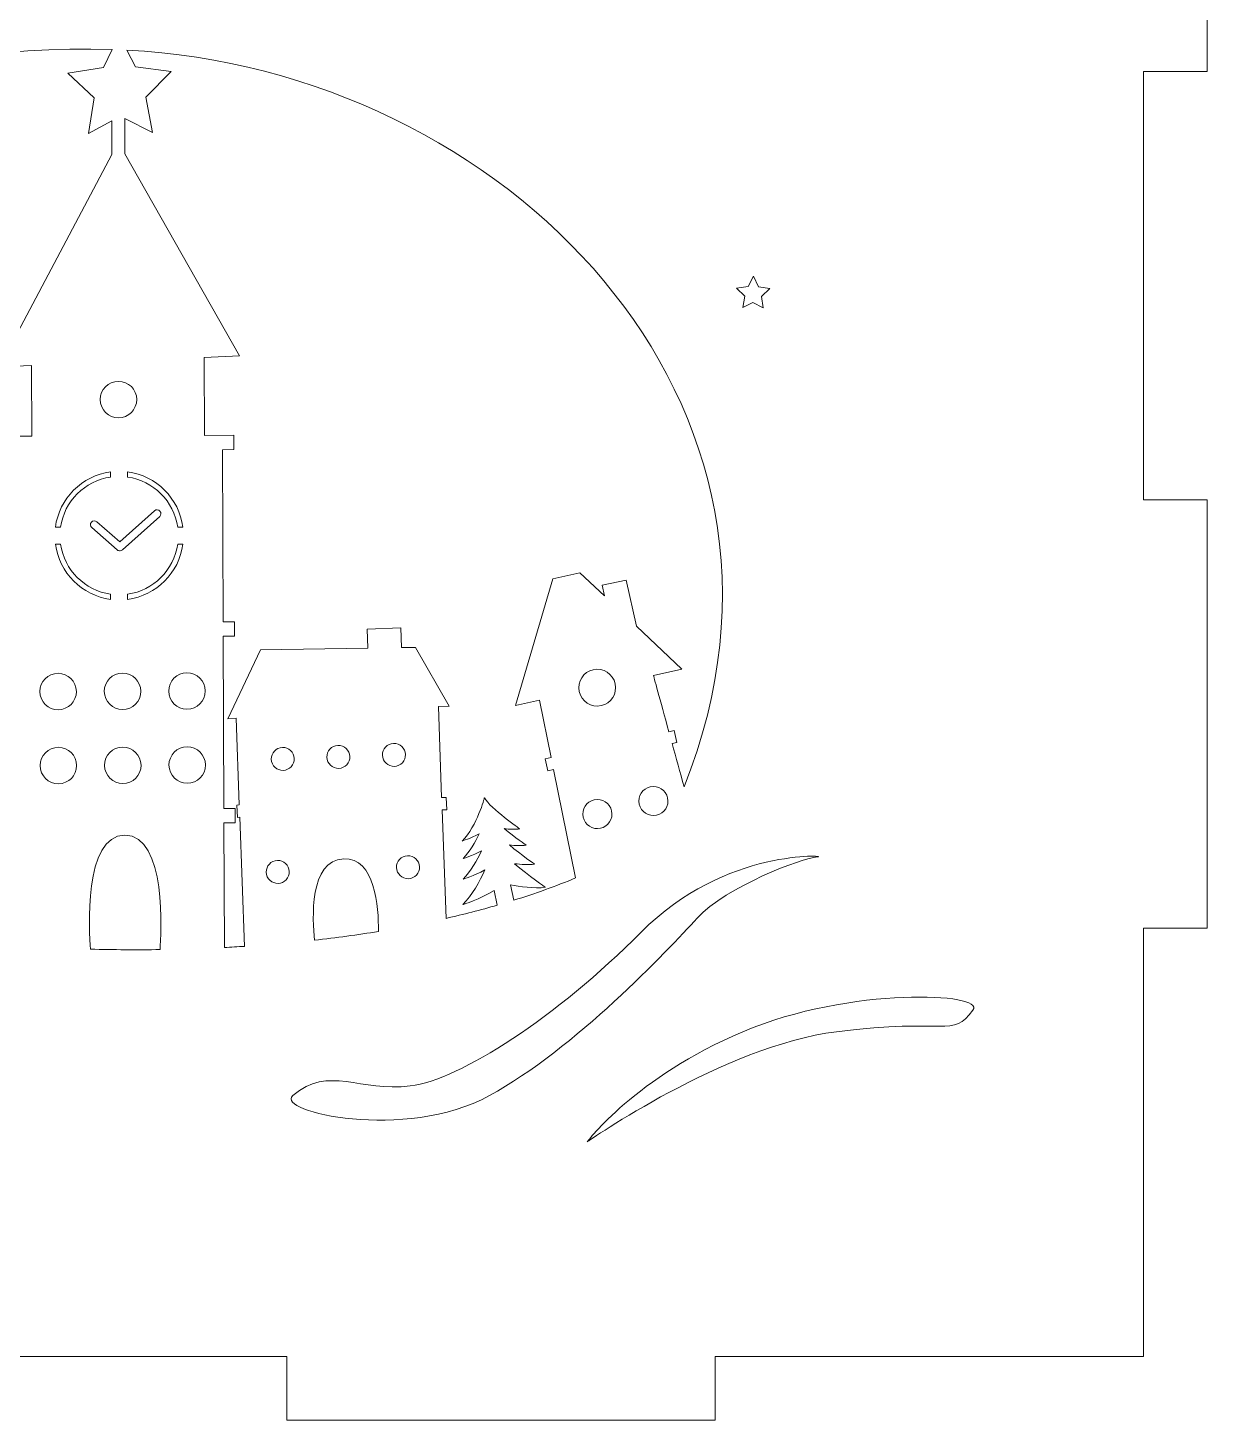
# Model space of a CAD drawing. Header units: millimetres. Extents: x -1983 to 1983, y -412 to 412.
# Drawn here: x -1931.2 to -1875.6, y -23.3 to 42.4 of the extents above; entities that cross this region are included whole.
import ezdxf

# ---------------------------------------------------------------- set-up
doc = ezdxf.new("R2010")
doc.units = ezdxf.units.MM
doc.header["$MEASUREMENT"] = 0
doc.layers.add('Camada 1', color=7, linetype='Continuous')

msp = doc.modelspace()

# ---------------------------------------------------------------- linework, layer by layer
at = {"layer": 'Camada 1', "color": 250, "lineweight": 9}
for points, knots in [([(-1919.0411, -23.2674), (-1919.0411, -23.2674), (-1898.8411, -23.2674), (-1898.8411, -23.2674), (-1898.8411, -23.2674), (-1898.8411, -23.2674), (-1898.8411, -20.2674), (-1898.8411, -20.2674), (-1898.8411, -20.2674), (-1898.8411, -20.2674), (-1878.6411, -20.2674), (-1878.6411, -20.2674), (-1878.6411, -20.2674), (-1878.6411, -20.2674), (-1878.6411, -0.0674), (-1878.6411, -0.0674), (-1878.6411, -0.0674), (-1878.6411, -0.0674), (-1875.6411, -0.0674), (-1875.6411, -0.0674), (-1875.6411, -0.0674), (-1875.6411, -0.0674), (-1875.6411, 20.1326), (-1875.6411, 20.1326), (-1875.6411, 20.1326), (-1875.6411, 20.1326), (-1878.6411, 20.1326), (-1878.6411, 20.1326), (-1878.6411, 20.1326), (-1878.6411, 20.1326), (-1878.6411, 40.3326), (-1878.6411, 40.3326), (-1878.6411, 40.3326), (-1878.6411, 40.3326), (-1875.6411, 40.3326), (-1875.6411, 40.3326), (-1875.6411, 40.3326), (-1875.6411, 40.3326), (-1875.6411, 60.5326), (-1875.6411, 60.5326), (-1875.6411, 60.5326), (-1875.6411, 60.5326), (-1878.6411, 60.5326), (-1878.6411, 60.5326), (-1878.6411, 60.5326), (-1878.6411, 60.5326), (-1878.6411, 80.7326), (-1878.6411, 80.7326), (-1878.6411, 80.7326), (-1878.6411, 80.7326), (-1898.8411, 80.7326), (-1898.8411, 80.7326), (-1898.8411, 80.7326), (-1898.8411, 80.7326), (-1898.8411, 83.7326), (-1898.8411, 83.7326), (-1898.8411, 83.7326), (-1898.8411, 83.7326), (-1919.0411, 83.7326), (-1919.0411, 83.7326), (-1919.0411, 83.7326), (-1919.0411, 83.7326), (-1919.0411, 80.7326), (-1919.0411, 80.7326), (-1919.0411, 80.7326), (-1919.0411, 80.7326), (-1939.2411, 80.7326), (-1939.2411, 80.7326), (-1939.2411, 80.7326), (-1939.2411, 80.7326), (-1939.2411, 83.7326), (-1939.2411, 83.7326), (-1939.2411, 83.7326), (-1939.2411, 83.7326), (-1959.4411, 83.7326), (-1959.4411, 83.7326), (-1959.4411, 83.7326), (-1959.4411, 83.7326), (-1959.4411, 80.7326), (-1959.4411, 80.7326), (-1959.4411, 80.7326), (-1959.4411, 80.7326), (-1979.6411, 80.7326), (-1979.6411, 80.7326), (-1979.6411, 80.7326), (-1979.6411, 80.7326), (-1979.6411, 60.5326), (-1979.6411, 60.5326), (-1979.6411, 60.5326), (-1979.6411, 60.5326), (-1982.6411, 60.5326), (-1982.6411, 60.5326), (-1982.6411, 60.5326), (-1982.6411, 60.5326), (-1982.6411, 40.3326), (-1982.6411, 40.3326), (-1982.6411, 40.3326), (-1982.6411, 40.3326), (-1979.6411, 40.3326), (-1979.6411, 40.3326), (-1979.6411, 40.3326), (-1979.6411, 40.3326), (-1979.6411, 20.1326), (-1979.6411, 20.1326), (-1979.6411, 20.1326), (-1979.6411, 20.1326), (-1982.6411, 20.1326), (-1982.6411, 20.1326), (-1982.6411, 20.1326), (-1982.6411, 20.1326), (-1982.6411, -0.0674), (-1982.6411, -0.0674), (-1982.6411, -0.0674), (-1982.6411, -0.0674), (-1979.6411, -0.0674), (-1979.6411, -0.0674), (-1979.6411, -0.0674), (-1979.6411, -0.0674), (-1979.6411, -20.2674), (-1979.6411, -20.2674), (-1979.6411, -20.2674), (-1979.6411, -20.2674), (-1959.4411, -20.2674), (-1959.4411, -20.2674), (-1959.4411, -20.2674), (-1959.4411, -20.2674), (-1959.4411, -23.2674), (-1959.4411, -23.2674), (-1959.4411, -23.2674), (-1959.4411, -23.2674), (-1939.2411, -23.2674), (-1939.2411, -23.2674), (-1939.2411, -23.2674), (-1939.2411, -23.2674), (-1939.2411, -20.2674), (-1939.2411, -20.2674), (-1939.2411, -20.2674), (-1939.2411, -20.2674), (-1919.0411, -20.2674), (-1919.0411, -20.2674), (-1919.0411, -20.2674), (-1919.0411, -20.2674), (-1919.0411, -23.2674), (-1919.0411, -23.2674)], [0, 0, 0, 0, 0.027027, 0.027027, 0.027027, 0.027027, 0.0540541, 0.0540541, 0.0540541, 0.0540541, 0.0810811, 0.0810811, 0.0810811, 0.0810811, 0.1081081, 0.1081081, 0.1081081, 0.1081081, 0.1351351, 0.1351351, 0.1351351, 0.1351351, 0.1621622, 0.1621622, 0.1621622, 0.1621622, 0.1891892, 0.1891892, 0.1891892, 0.1891892, 0.2162162, 0.2162162, 0.2162162, 0.2162162, 0.2432432, 0.2432432, 0.2432432, 0.2432432, 0.2702703, 0.2702703, 0.2702703, 0.2702703, 0.2972973, 0.2972973, 0.2972973, 0.2972973, 0.3243243, 0.3243243, 0.3243243, 0.3243243, 0.3513514, 0.3513514, 0.3513514, 0.3513514, 0.3783784, 0.3783784, 0.3783784, 0.3783784, 0.4054054, 0.4054054, 0.4054054, 0.4054054, 0.4324324, 0.4324324, 0.4324324, 0.4324324, 0.4594595, 0.4594595, 0.4594595, 0.4594595, 0.4864865, 0.4864865, 0.4864865, 0.4864865, 0.5135135, 0.5135135, 0.5135135, 0.5135135, 0.5405405, 0.5405405, 0.5405405, 0.5405405, 0.5675676, 0.5675676, 0.5675676, 0.5675676, 0.5945946, 0.5945946, 0.5945946, 0.5945946, 0.6216216, 0.6216216, 0.6216216, 0.6216216, 0.6486486, 0.6486486, 0.6486486, 0.6486486, 0.6756757, 0.6756757, 0.6756757, 0.6756757, 0.7027027, 0.7027027, 0.7027027, 0.7027027, 0.7297297, 0.7297297, 0.7297297, 0.7297297, 0.7567568, 0.7567568, 0.7567568, 0.7567568, 0.7837838, 0.7837838, 0.7837838, 0.7837838, 0.8108108, 0.8108108, 0.8108108, 0.8108108, 0.8378378, 0.8378378, 0.8378378, 0.8378378, 0.8648649, 0.8648649, 0.8648649, 0.8648649, 0.8918919, 0.8918919, 0.8918919, 0.8918919, 0.9189189, 0.9189189, 0.9189189, 0.9189189, 0.9459459, 0.9459459, 0.9459459, 0.9459459, 1, 1, 1, 1]), ([(-1927.2768, 41.3701), (-1948.5864, 42.0116), (-1968.1666, 26.5431), (-1958.5609, 3.8899), (-1958.5609, 3.8899), (-1957.8733, 4.5009), (-1957.2674, 5.2269), (-1956.7738, 5.905), (-1956.7738, 5.905), (-1957.8347, 5.5974), (-1958.9033, 5.4971), (-1958.9033, 5.4971), (-1958.9033, 5.4971), (-1958.0443, 6.063), (-1957.2911, 6.9032), (-1956.7056, 7.689), (-1956.7056, 7.689), (-1957.6179, 7.4336), (-1958.5128, 7.3495), (-1958.5128, 7.3495), (-1958.5128, 7.3495), (-1957.7675, 7.8405), (-1957.1125, 8.5652), (-1956.5993, 9.2485), (-1956.5993, 9.2485), (-1957.437, 9.013), (-1958.2617, 8.9353), (-1958.2617, 8.9353), (-1958.2617, 8.9353), (-1956.6024, 10.0283), (-1955.4312, 12.3872), (-1955.4312, 12.3872), (-1955.4312, 12.3872), (-1955.0897, 11.2941), (-1952.8449, 8.9162), (-1952.8449, 8.9162), (-1952.8449, 8.9162), (-1953.2713, 8.9475), (-1953.7849, 9.0883), (-1954.243, 9.2437), (-1954.243, 9.2437), (-1953.4613, 8.2475), (-1952.5938, 7.3285), (-1952.5938, 7.3285), (-1952.5938, 7.3285), (-1953.0529, 7.3624), (-1953.6049, 7.5124), (-1954.0999, 7.6791), (-1954.0999, 7.6791), (-1953.2074, 6.537), (-1952.2033, 5.4733), (-1952.2033, 5.4733), (-1952.2033, 5.4733), (-1952.7504, 5.5136), (-1953.4136, 5.6995), (-1953.9956, 5.9), (-1953.9956, 5.9), (-1952.9364, 4.5227), (-1951.6828, 3.1948), (-1951.6828, 3.1948), (-1951.6828, 3.1948), (-1952.6725, 3.2676), (-1953.9911, 3.7528), (-1954.7633, 4.0695), (-1954.7633, 4.0695), (-1954.7633, 4.0695), (-1954.7633, 2.5766), (-1954.7633, 2.5766), (-1954.7633, 2.5766), (-1953.263, 2.4293), (-1951.733, 2.2378), (-1950.1925, 1.993), (-1950.1925, 1.993), (-1950.1925, 1.993), (-1950.0214, 13.443), (-1950.0214, 13.443), (-1950.0214, 13.443), (-1950.0214, 13.443), (-1950.6907, 13.4305), (-1950.6907, 13.4305), (-1950.6907, 13.4305), (-1950.6907, 13.4305), (-1946.5576, 19.5006), (-1946.5576, 19.5006), (-1946.5576, 19.5006), (-1946.5576, 19.5006), (-1945.1523, 17.3969), (-1945.1523, 17.3969), (-1945.1523, 17.3969), (-1945.1523, 17.3969), (-1945.1358, 18.5025), (-1945.1358, 18.5025), (-1945.1358, 18.5025), (-1945.1358, 18.5025), (-1943.7782, 18.4823), (-1943.7782, 18.4823), (-1943.7782, 18.4823), (-1943.7782, 18.4823), (-1944.0323, 15.7202), (-1944.0323, 15.7202), (-1944.0323, 15.7202), (-1944.0323, 15.7202), (-1942.6034, 13.581), (-1942.6034, 13.581), (-1942.6034, 13.581), (-1942.6034, 13.581), (-1943.3632, 13.567), (-1943.3632, 13.567), (-1943.3632, 13.567), (-1943.3632, 13.567), (-1943.5487, 1.152), (-1943.5487, 1.152), (-1943.5487, 1.152), (-1942.8601, 1.6689), (-1942.2546, 2.3544), (-1941.7772, 2.988), (-1941.7772, 2.988), (-1942.6179, 2.7593), (-1943.4618, 2.6941), (-1943.4618, 2.6941), (-1943.4618, 2.6941), (-1942.7771, 3.1292), (-1942.172, 3.782), (-1941.7001, 4.3939), (-1941.7001, 4.3939), (-1942.4229, 4.2046), (-1943.1297, 4.15), (-1943.1297, 4.15), (-1943.1297, 4.15), (-1942.5355, 4.5274), (-1942.0094, 5.0904), (-1941.5958, 5.6226), (-1941.5958, 5.6226), (-1942.2597, 5.4478), (-1942.9109, 5.3973), (-1942.9109, 5.3973), (-1942.9109, 5.3973), (-1941.5881, 6.2376), (-1940.6335, 8.0826), (-1940.6335, 8.0826), (-1940.6335, 8.0826), (-1940.3784, 7.216), (-1938.6392, 5.3113), (-1938.6392, 5.3113), (-1938.6392, 5.3113), (-1938.9752, 5.3417), (-1939.3784, 5.4594), (-1939.7376, 5.5879), (-1939.7376, 5.5879), (-1939.1341, 4.7919), (-1938.462, 4.0558), (-1938.462, 4.0558), (-1938.462, 4.0558), (-1938.8237, 4.0886), (-1939.257, 4.2141), (-1939.6451, 4.3522), (-1939.6451, 4.3522), (-1938.9562, 3.4398), (-1938.1784, 2.5876), (-1938.1784, 2.5876), (-1938.1784, 2.5876), (-1938.6093, 2.6265), (-1939.13, 2.7819), (-1939.5863, 2.9476), (-1939.5863, 2.9476), (-1938.7691, 1.8475), (-1937.7977, 0.7837), (-1937.7977, 0.7837), (-1937.7977, 0.7837), (-1938.5773, 0.8542), (-1939.6109, 1.2543), (-1940.2157, 1.5142), (-1940.2157, 1.5142), (-1940.2157, 1.5142), (-1940.2399, 0.0522), (-1940.2399, 0.0522), (-1940.2399, 0.0522), (-1938.6413, -0.2059), (-1937.0232, -0.4211), (-1935.3979, -0.5923), (-1935.3979, -0.5923), (-1935.3979, -0.5923), (-1935.5152, 1.0542), (-1935.5152, 1.0542), (-1935.5152, 1.0542), (-1936.6978, 0.5165), (-1938.1671, 0.2722), (-1938.1671, 0.2722), (-1938.1671, 0.2722), (-1937.2938, 0.941), (-1936.5621, 1.91), (-1936.0169, 2.7836), (-1936.0169, 2.7836), (-1936.9254, 2.4484), (-1937.8535, 2.2938), (-1937.8535, 2.2938), (-1937.8535, 2.2938), (-1937.1377, 2.8425), (-1936.5314, 3.6241), (-1936.0685, 4.3478), (-1936.0685, 4.3478), (-1936.8504, 4.0677), (-1937.6276, 3.9383), (-1937.6276, 3.9383), (-1937.6276, 3.9383), (-1937.0064, 4.4141), (-1936.4788, 5.0887), (-1936.0727, 5.7184), (-1936.0727, 5.7184), (-1936.7907, 5.4602), (-1937.507, 5.3408), (-1937.507, 5.3408), (-1937.507, 5.3408), (-1936.1242, 6.4002), (-1935.2468, 8.5361), (-1935.2468, 8.5361), (-1935.2468, 8.5361), (-1934.88, 7.6014), (-1932.7688, 5.6618), (-1932.7688, 5.6618), (-1932.7688, 5.6618), (-1933.1436, 5.6627), (-1933.6015, 5.7538), (-1934.0119, 5.861), (-1934.0119, 5.861), (-1933.2659, 5.0387), (-1932.4501, 4.2889), (-1932.4501, 4.2889), (-1932.4501, 4.2889), (-1932.8538, 4.2901), (-1933.3457, 4.3869), (-1933.789, 4.5017), (-1933.789, 4.5017), (-1932.9372, 3.5587), (-1931.993, 2.691), (-1931.993, 2.691), (-1931.993, 2.691), (-1932.4739, 2.6921), (-1933.0655, 2.8134), (-1933.5868, 2.9524), (-1933.5868, 2.9524), (-1932.9544, 2.2408), (-1932.2566, 1.5509), (-1931.8222, 1.1334), (-1931.8222, 1.1334), (-1931.8222, 1.1334), (-1931.8362, 4.8673), (-1931.8362, 4.8673), (-1931.8362, 4.8673), (-1931.8362, 4.8673), (-1932.1877, 4.866), (-1932.1877, 4.866), (-1932.1877, 4.866), (-1932.1877, 4.866), (-1932.1902, 5.5449), (-1932.1902, 5.5449), (-1932.1902, 5.5449), (-1932.1902, 5.5449), (-1931.8388, 5.5461), (-1931.8388, 5.5461), (-1931.8388, 5.5461), (-1931.8388, 5.5461), (-1931.8694, 13.6648), (-1931.8694, 13.6648), (-1931.8694, 13.6648), (-1931.8694, 13.6648), (-1932.2208, 13.6635), (-1932.2208, 13.6635), (-1932.2208, 13.6635), (-1932.2208, 13.6635), (-1932.2234, 14.3422), (-1932.2234, 14.3422), (-1932.2234, 14.3422), (-1932.2234, 14.3422), (-1931.872, 14.3435), (-1931.872, 14.3435), (-1931.872, 14.3435), (-1931.872, 14.3435), (-1931.9027, 22.4622), (-1931.9027, 22.4622), (-1931.9027, 22.4622), (-1931.9027, 22.4622), (-1932.254, 22.4608), (-1932.254, 22.4608), (-1932.254, 22.4608), (-1932.254, 22.4608), (-1932.2566, 23.1397), (-1932.2566, 23.1397), (-1932.2566, 23.1397), (-1932.2566, 23.1397), (-1931.0622, 23.1441), (-1931.0622, 23.1441), (-1931.0622, 23.1441), (-1931.0622, 23.1441), (-1931.0748, 26.476), (-1931.0748, 26.476), (-1931.0748, 26.476), (-1931.0748, 26.476), (-1932.5998, 26.4073), (-1932.5998, 26.4073), (-1932.5998, 26.4073), (-1932.5998, 26.4073), (-1927.2833, 36.4134), (-1927.2833, 36.4134), (-1927.2833, 36.4134), (-1927.2833, 36.4134), (-1927.2893, 38.0097), (-1927.2893, 38.0097), (-1927.2893, 38.0097), (-1927.2893, 38.0097), (-1928.3852, 37.4138), (-1928.3852, 37.4138), (-1928.3852, 37.4138), (-1928.3852, 37.4138), (-1928.1215, 39.0929), (-1928.1215, 39.0929), (-1928.1215, 39.0929), (-1928.1215, 39.0929), (-1929.3552, 40.2623), (-1929.3552, 40.2623), (-1929.3552, 40.2623), (-1929.3552, 40.2623), (-1927.6767, 40.5303), (-1927.6767, 40.5303), (-1927.6767, 40.5303), (-1927.6767, 40.5303), (-1927.2768, 41.3701), (-1927.2768, 41.3701)], [0, 0, 0, 0, 0.0120482, 0.0120482, 0.0120482, 0.0120482, 0.0240964, 0.0240964, 0.0240964, 0.0240964, 0.0361446, 0.0361446, 0.0361446, 0.0361446, 0.0481928, 0.0481928, 0.0481928, 0.0481928, 0.060241, 0.060241, 0.060241, 0.060241, 0.0722892, 0.0722892, 0.0722892, 0.0722892, 0.0843373, 0.0843373, 0.0843373, 0.0843373, 0.0963855, 0.0963855, 0.0963855, 0.0963855, 0.1084337, 0.1084337, 0.1084337, 0.1084337, 0.1204819, 0.1204819, 0.1204819, 0.1204819, 0.1325301, 0.1325301, 0.1325301, 0.1325301, 0.1445783, 0.1445783, 0.1445783, 0.1445783, 0.1566265, 0.1566265, 0.1566265, 0.1566265, 0.1686747, 0.1686747, 0.1686747, 0.1686747, 0.1807229, 0.1807229, 0.1807229, 0.1807229, 0.1927711, 0.1927711, 0.1927711, 0.1927711, 0.2048193, 0.2048193, 0.2048193, 0.2048193, 0.2168675, 0.2168675, 0.2168675, 0.2168675, 0.2289157, 0.2289157, 0.2289157, 0.2289157, 0.2409639, 0.2409639, 0.2409639, 0.2409639, 0.253012, 0.253012, 0.253012, 0.253012, 0.2650602, 0.2650602, 0.2650602, 0.2650602, 0.2771084, 0.2771084, 0.2771084, 0.2771084, 0.2891566, 0.2891566, 0.2891566, 0.2891566, 0.3012048, 0.3012048, 0.3012048, 0.3012048, 0.313253, 0.313253, 0.313253, 0.313253, 0.3253012, 0.3253012, 0.3253012, 0.3253012, 0.3373494, 0.3373494, 0.3373494, 0.3373494, 0.3493976, 0.3493976, 0.3493976, 0.3493976, 0.3614458, 0.3614458, 0.3614458, 0.3614458, 0.373494, 0.373494, 0.373494, 0.373494, 0.3855422, 0.3855422, 0.3855422, 0.3855422, 0.3975904, 0.3975904, 0.3975904, 0.3975904, 0.4096386, 0.4096386, 0.4096386, 0.4096386, 0.4216867, 0.4216867, 0.4216867, 0.4216867, 0.4337349, 0.4337349, 0.4337349, 0.4337349, 0.4457831, 0.4457831, 0.4457831, 0.4457831, 0.4578313, 0.4578313, 0.4578313, 0.4578313, 0.4698795, 0.4698795, 0.4698795, 0.4698795, 0.4819277, 0.4819277, 0.4819277, 0.4819277, 0.4939759, 0.4939759, 0.4939759, 0.4939759, 0.5060241, 0.5060241, 0.5060241, 0.5060241, 0.5180723, 0.5180723, 0.5180723, 0.5180723, 0.5301205, 0.5301205, 0.5301205, 0.5301205, 0.5421687, 0.5421687, 0.5421687, 0.5421687, 0.5542169, 0.5542169, 0.5542169, 0.5542169, 0.5662651, 0.5662651, 0.5662651, 0.5662651, 0.5783133, 0.5783133, 0.5783133, 0.5783133, 0.5903614, 0.5903614, 0.5903614, 0.5903614, 0.6024096, 0.6024096, 0.6024096, 0.6024096, 0.6144578, 0.6144578, 0.6144578, 0.6144578, 0.626506, 0.626506, 0.626506, 0.626506, 0.6385542, 0.6385542, 0.6385542, 0.6385542, 0.6506024, 0.6506024, 0.6506024, 0.6506024, 0.6626506, 0.6626506, 0.6626506, 0.6626506, 0.6746988, 0.6746988, 0.6746988, 0.6746988, 0.686747, 0.686747, 0.686747, 0.686747, 0.6987952, 0.6987952, 0.6987952, 0.6987952, 0.7108434, 0.7108434, 0.7108434, 0.7108434, 0.7228916, 0.7228916, 0.7228916, 0.7228916, 0.7349398, 0.7349398, 0.7349398, 0.7349398, 0.746988, 0.746988, 0.746988, 0.746988, 0.7590361, 0.7590361, 0.7590361, 0.7590361, 0.7710843, 0.7710843, 0.7710843, 0.7710843, 0.7831325, 0.7831325, 0.7831325, 0.7831325, 0.7951807, 0.7951807, 0.7951807, 0.7951807, 0.8072289, 0.8072289, 0.8072289, 0.8072289, 0.8192771, 0.8192771, 0.8192771, 0.8192771, 0.8313253, 0.8313253, 0.8313253, 0.8313253, 0.8433735, 0.8433735, 0.8433735, 0.8433735, 0.8554217, 0.8554217, 0.8554217, 0.8554217, 0.8674699, 0.8674699, 0.8674699, 0.8674699, 0.8795181, 0.8795181, 0.8795181, 0.8795181, 0.8915663, 0.8915663, 0.8915663, 0.8915663, 0.9036145, 0.9036145, 0.9036145, 0.9036145, 0.9156627, 0.9156627, 0.9156627, 0.9156627, 0.9277108, 0.9277108, 0.9277108, 0.9277108, 0.939759, 0.939759, 0.939759, 0.939759, 0.9518072, 0.9518072, 0.9518072, 0.9518072, 0.9638554, 0.9638554, 0.9638554, 0.9638554, 0.9759036, 0.9759036, 0.9759036, 0.9759036, 1, 1, 1, 1]), ([(-1926.5766, 41.3429), (-1926.5766, 41.3429), (-1926.1722, 40.5515), (-1926.1722, 40.5515), (-1926.1722, 40.5515), (-1926.1722, 40.5515), (-1924.4866, 40.3307), (-1924.4866, 40.3307), (-1924.4866, 40.3307), (-1924.4866, 40.3307), (-1925.6872, 39.1272), (-1925.6872, 39.1272), (-1925.6872, 39.1272), (-1925.6872, 39.1272), (-1925.3763, 37.4559), (-1925.3763, 37.4559), (-1925.3763, 37.4559), (-1925.3763, 37.4559), (-1926.6747, 38.1153), (-1926.6747, 38.1153), (-1926.6747, 38.1153), (-1926.6747, 38.1153), (-1926.6683, 36.4558), (-1926.6683, 36.4558), (-1926.6683, 36.4558), (-1926.6683, 36.4558), (-1921.2704, 26.9176), (-1921.2704, 26.9176), (-1921.2704, 26.9176), (-1921.2704, 26.9176), (-1922.9403, 26.8424), (-1922.9403, 26.8424), (-1922.9403, 26.8424), (-1922.9403, 26.8424), (-1922.9263, 23.1749), (-1922.9263, 23.1749), (-1922.9263, 23.1749), (-1922.9263, 23.1749), (-1921.5373, 23.18), (-1921.5373, 23.18), (-1921.5373, 23.18), (-1921.5373, 23.18), (-1921.5347, 22.5013), (-1921.5347, 22.5013), (-1921.5347, 22.5013), (-1921.5347, 22.5013), (-1922.0693, 22.4994), (-1922.0693, 22.4994), (-1922.0693, 22.4994), (-1922.0693, 22.4994), (-1922.0387, 14.3807), (-1922.0387, 14.3807), (-1922.0387, 14.3807), (-1922.0387, 14.3807), (-1921.504, 14.3828), (-1921.504, 14.3828), (-1921.504, 14.3828), (-1921.504, 14.3828), (-1921.5015, 13.7039), (-1921.5015, 13.7039), (-1921.5015, 13.7039), (-1921.5015, 13.7039), (-1922.0361, 13.7019), (-1922.0361, 13.7019), (-1922.0361, 13.7019), (-1922.0361, 13.7019), (-1922.0054, 5.5832), (-1922.0054, 5.5832), (-1922.0054, 5.5832), (-1922.0054, 5.5832), (-1921.4709, 5.5852), (-1921.4709, 5.5852), (-1921.4709, 5.5852), (-1921.4709, 5.5852), (-1921.4682, 4.9066), (-1921.4682, 4.9066), (-1921.4682, 4.9066), (-1921.4682, 4.9066), (-1922.003, 4.9045), (-1922.003, 4.9045), (-1922.003, 4.9045), (-1922.003, 4.9045), (-1921.9807, -0.9779), (-1921.9807, -0.9779), (-1921.9807, -0.9779), (-1921.6654, -0.9615), (-1921.3511, -0.9432), (-1921.038, -0.923), (-1921.038, -0.923), (-1921.038, -0.923), (-1921.2587, 5.1646), (-1921.2587, 5.1646), (-1921.2587, 5.1646), (-1921.2587, 5.1646), (-1921.3678, 5.1606), (-1921.3678, 5.1606), (-1921.3678, 5.1606), (-1921.3678, 5.1606), (-1921.3889, 5.739), (-1921.3889, 5.739), (-1921.3889, 5.739), (-1921.3889, 5.739), (-1921.2797, 5.743), (-1921.2797, 5.743), (-1921.2797, 5.743), (-1921.2797, 5.743), (-1921.4283, 9.8359), (-1921.4283, 9.8359), (-1921.4283, 9.8359), (-1921.4283, 9.8359), (-1921.8255, 9.8131), (-1921.8255, 9.8131), (-1921.8255, 9.8131), (-1921.8255, 9.8131), (-1920.2782, 13.0544), (-1920.2782, 13.0544), (-1920.2782, 13.0544), (-1920.2782, 13.0544), (-1915.214, 13.1379), (-1915.214, 13.1379), (-1915.214, 13.1379), (-1915.214, 13.1379), (-1915.2463, 14.0333), (-1915.2463, 14.0333), (-1915.2463, 14.0333), (-1915.2463, 14.0333), (-1913.6559, 14.0911), (-1913.6559, 14.0911), (-1913.6559, 14.0911), (-1913.6559, 14.0911), (-1913.6223, 13.1641), (-1913.6223, 13.1641), (-1913.6223, 13.1641), (-1913.6223, 13.1641), (-1912.9712, 13.1749), (-1912.9712, 13.1749), (-1912.9712, 13.1749), (-1912.9712, 13.1749), (-1911.3867, 10.4089), (-1911.3867, 10.4089), (-1911.3867, 10.4089), (-1911.3867, 10.4089), (-1911.8924, 10.3802), (-1911.8924, 10.3802), (-1911.8924, 10.3802), (-1911.8924, 10.3802), (-1911.7367, 6.0891), (-1911.7367, 6.0891), (-1911.7367, 6.0891), (-1911.7367, 6.0891), (-1911.5193, 6.097), (-1911.5193, 6.097), (-1911.5193, 6.097), (-1911.5193, 6.097), (-1911.4983, 5.5187), (-1911.4983, 5.5187), (-1911.4983, 5.5187), (-1911.4983, 5.5187), (-1911.7158, 5.5107), (-1911.7158, 5.5107), (-1911.7158, 5.5107), (-1911.7158, 5.5107), (-1911.5303, 0.3978), (-1911.5303, 0.3978), (-1911.5303, 0.3978), (-1910.703, 0.5859), (-1909.8976, 0.7921), (-1909.1168, 1.0171), (-1909.1168, 1.0171), (-1909.1168, 1.0171), (-1909.2658, 1.714), (-1909.2658, 1.714), (-1909.2658, 1.714), (-1909.9089, 1.3051), (-1910.7426, 1.0432), (-1910.7426, 1.0432), (-1910.7426, 1.0432), (-1910.29, 1.5032), (-1909.9438, 2.1259), (-1909.6983, 2.6777), (-1909.6983, 2.6777), (-1910.1989, 2.4089), (-1910.7255, 2.2435), (-1910.7255, 2.2435), (-1910.7255, 2.2435), (-1910.3543, 2.6206), (-1910.0658, 3.1242), (-1909.8559, 3.5823), (-1909.8559, 3.5823), (-1910.2872, 3.3558), (-1910.7284, 3.2173), (-1910.7284, 3.2173), (-1910.7284, 3.2173), (-1910.4063, 3.5444), (-1910.1548, 3.9795), (-1909.9701, 4.3783), (-1909.9701, 4.3783), (-1910.3662, 4.1698), (-1910.7725, 4.042), (-1910.7725, 4.042), (-1910.7725, 4.042), (-1910.0557, 4.7703), (-1909.7203, 6.0827), (-1909.7203, 6.0827), (-1909.7203, 6.0827), (-1909.4308, 5.5696), (-1908.0459, 4.6149), (-1908.0459, 4.6149), (-1908.0459, 4.6149), (-1908.2638, 4.5848), (-1908.5373, 4.6005), (-1908.7843, 4.6294), (-1908.7843, 4.6294), (-1908.284, 4.2123), (-1907.7488, 3.8435), (-1907.7488, 3.8435), (-1907.7488, 3.8435), (-1907.9835, 3.811), (-1908.2772, 3.827), (-1908.5441, 3.8577), (-1908.5441, 3.8577), (-1907.9724, 3.3793), (-1907.3528, 2.9523), (-1907.3528, 2.9523), (-1907.3528, 2.9523), (-1907.6325, 2.9136), (-1907.986, 2.9357), (-1908.3003, 2.974), (-1908.3003, 2.974), (-1907.6194, 2.3953), (-1906.846, 1.8621), (-1906.846, 1.8621), (-1906.846, 1.8621), (-1907.3516, 1.7923), (-1908.0672, 1.8945), (-1908.4896, 1.9707), (-1908.4896, 1.9707), (-1908.4896, 1.9707), (-1908.3356, 1.2509), (-1908.3356, 1.2509), (-1908.3356, 1.2509), (-1907.3176, 1.5674), (-1906.3454, 1.9168), (-1905.4255, 2.3001), (-1905.4255, 2.3001), (-1905.4255, 2.3001), (-1906.4614, 7.4193), (-1906.4614, 7.4193), (-1906.4614, 7.4193), (-1906.4614, 7.4193), (-1906.7292, 7.3607), (-1906.7292, 7.3607), (-1906.7292, 7.3607), (-1906.7292, 7.3607), (-1906.8528, 7.9261), (-1906.8528, 7.9261), (-1906.8528, 7.9261), (-1906.8528, 7.9261), (-1906.5762, 7.9865), (-1906.5762, 7.9865), (-1906.5762, 7.9865), (-1906.5762, 7.9865), (-1907.1215, 10.6812), (-1907.1215, 10.6812), (-1907.1215, 10.6812), (-1907.1215, 10.6812), (-1908.2522, 10.434), (-1908.2522, 10.434), (-1908.2522, 10.434), (-1908.2522, 10.434), (-1906.4861, 16.4112), (-1906.4861, 16.4112), (-1906.4861, 16.4112), (-1906.4861, 16.4112), (-1905.2139, 16.6893), (-1905.2139, 16.6893), (-1905.2139, 16.6893), (-1905.2139, 16.6893), (-1904.0635, 15.6028), (-1904.0635, 15.6028), (-1904.0635, 15.6028), (-1904.0635, 15.6028), (-1904.1727, 16.1023), (-1904.1727, 16.1023), (-1904.1727, 16.1023), (-1904.1727, 16.1023), (-1903.0297, 16.3523), (-1903.0297, 16.3523), (-1903.0297, 16.3523), (-1903.0297, 16.3523), (-1902.5541, 14.177), (-1902.5541, 14.177), (-1902.5541, 14.177), (-1902.5541, 14.177), (-1900.4074, 12.1494), (-1900.4074, 12.1494), (-1900.4074, 12.1494), (-1900.4074, 12.1494), (-1901.7502, 11.8557), (-1901.7502, 11.8557), (-1901.7502, 11.8557), (-1901.7502, 11.8557), (-1901.4324, 10.69), (-1901.0228, 9.2008), (-1901.0228, 9.2008), (-1901.0228, 9.2008), (-1900.7738, 9.2553), (-1900.7738, 9.2553), (-1900.7738, 9.2553), (-1900.7738, 9.2553), (-1900.6502, 8.69), (-1900.6502, 8.69), (-1900.6502, 8.69), (-1900.6502, 8.69), (-1900.8691, 8.6421), (-1900.8691, 8.6421), (-1900.8691, 8.6421), (-1900.6868, 7.9801), (-1900.4927, 7.2781), (-1900.3046, 6.6012), (-1900.3046, 6.6012), (-1893.0344, 24.7949), (-1908.9252, 40.4708), (-1926.5766, 41.3429)], [0, 0, 0, 0, 0.0121951, 0.0121951, 0.0121951, 0.0121951, 0.0243902, 0.0243902, 0.0243902, 0.0243902, 0.0365854, 0.0365854, 0.0365854, 0.0365854, 0.0487805, 0.0487805, 0.0487805, 0.0487805, 0.0609756, 0.0609756, 0.0609756, 0.0609756, 0.0731707, 0.0731707, 0.0731707, 0.0731707, 0.0853659, 0.0853659, 0.0853659, 0.0853659, 0.097561, 0.097561, 0.097561, 0.097561, 0.1097561, 0.1097561, 0.1097561, 0.1097561, 0.1219512, 0.1219512, 0.1219512, 0.1219512, 0.1341463, 0.1341463, 0.1341463, 0.1341463, 0.1463415, 0.1463415, 0.1463415, 0.1463415, 0.1585366, 0.1585366, 0.1585366, 0.1585366, 0.1707317, 0.1707317, 0.1707317, 0.1707317, 0.1829268, 0.1829268, 0.1829268, 0.1829268, 0.195122, 0.195122, 0.195122, 0.195122, 0.2073171, 0.2073171, 0.2073171, 0.2073171, 0.2195122, 0.2195122, 0.2195122, 0.2195122, 0.2317073, 0.2317073, 0.2317073, 0.2317073, 0.2439024, 0.2439024, 0.2439024, 0.2439024, 0.2560976, 0.2560976, 0.2560976, 0.2560976, 0.2682927, 0.2682927, 0.2682927, 0.2682927, 0.2804878, 0.2804878, 0.2804878, 0.2804878, 0.2926829, 0.2926829, 0.2926829, 0.2926829, 0.304878, 0.304878, 0.304878, 0.304878, 0.3170732, 0.3170732, 0.3170732, 0.3170732, 0.3292683, 0.3292683, 0.3292683, 0.3292683, 0.3414634, 0.3414634, 0.3414634, 0.3414634, 0.3536585, 0.3536585, 0.3536585, 0.3536585, 0.3658537, 0.3658537, 0.3658537, 0.3658537, 0.3780488, 0.3780488, 0.3780488, 0.3780488, 0.3902439, 0.3902439, 0.3902439, 0.3902439, 0.402439, 0.402439, 0.402439, 0.402439, 0.4146341, 0.4146341, 0.4146341, 0.4146341, 0.4268293, 0.4268293, 0.4268293, 0.4268293, 0.4390244, 0.4390244, 0.4390244, 0.4390244, 0.4512195, 0.4512195, 0.4512195, 0.4512195, 0.4634146, 0.4634146, 0.4634146, 0.4634146, 0.4756098, 0.4756098, 0.4756098, 0.4756098, 0.4878049, 0.4878049, 0.4878049, 0.4878049, 0.5, 0.5, 0.5, 0.5, 0.5121951, 0.5121951, 0.5121951, 0.5121951, 0.5243902, 0.5243902, 0.5243902, 0.5243902, 0.5365854, 0.5365854, 0.5365854, 0.5365854, 0.5487805, 0.5487805, 0.5487805, 0.5487805, 0.5609756, 0.5609756, 0.5609756, 0.5609756, 0.5731707, 0.5731707, 0.5731707, 0.5731707, 0.5853659, 0.5853659, 0.5853659, 0.5853659, 0.597561, 0.597561, 0.597561, 0.597561, 0.6097561, 0.6097561, 0.6097561, 0.6097561, 0.6219512, 0.6219512, 0.6219512, 0.6219512, 0.6341463, 0.6341463, 0.6341463, 0.6341463, 0.6463415, 0.6463415, 0.6463415, 0.6463415, 0.6585366, 0.6585366, 0.6585366, 0.6585366, 0.6707317, 0.6707317, 0.6707317, 0.6707317, 0.6829268, 0.6829268, 0.6829268, 0.6829268, 0.695122, 0.695122, 0.695122, 0.695122, 0.7073171, 0.7073171, 0.7073171, 0.7073171, 0.7195122, 0.7195122, 0.7195122, 0.7195122, 0.7317073, 0.7317073, 0.7317073, 0.7317073, 0.7439024, 0.7439024, 0.7439024, 0.7439024, 0.7560976, 0.7560976, 0.7560976, 0.7560976, 0.7682927, 0.7682927, 0.7682927, 0.7682927, 0.7804878, 0.7804878, 0.7804878, 0.7804878, 0.7926829, 0.7926829, 0.7926829, 0.7926829, 0.804878, 0.804878, 0.804878, 0.804878, 0.8170732, 0.8170732, 0.8170732, 0.8170732, 0.8292683, 0.8292683, 0.8292683, 0.8292683, 0.8414634, 0.8414634, 0.8414634, 0.8414634, 0.8536585, 0.8536585, 0.8536585, 0.8536585, 0.8658537, 0.8658537, 0.8658537, 0.8658537, 0.8780488, 0.8780488, 0.8780488, 0.8780488, 0.8902439, 0.8902439, 0.8902439, 0.8902439, 0.902439, 0.902439, 0.902439, 0.902439, 0.9146341, 0.9146341, 0.9146341, 0.9146341, 0.9268293, 0.9268293, 0.9268293, 0.9268293, 0.9390244, 0.9390244, 0.9390244, 0.9390244, 0.9512195, 0.9512195, 0.9512195, 0.9512195, 0.9634146, 0.9634146, 0.9634146, 0.9634146, 0.9756098, 0.9756098, 0.9756098, 0.9756098, 1, 1, 1, 1]), ([(-1896.577, 29.1813), (-1896.577, 29.1813), (-1897.0555, 29.4432), (-1897.0555, 29.4432), (-1897.0555, 29.4432), (-1897.0555, 29.4432), (-1897.5426, 29.1975), (-1897.5426, 29.1975), (-1897.5426, 29.1975), (-1897.5426, 29.1975), (-1897.4412, 29.7336), (-1897.4412, 29.7336), (-1897.4412, 29.7336), (-1897.4412, 29.7336), (-1897.8256, 30.1208), (-1897.8256, 30.1208), (-1897.8256, 30.1208), (-1897.8256, 30.1208), (-1897.2845, 30.1902), (-1897.2845, 30.1902), (-1897.2845, 30.1902), (-1897.2845, 30.1902), (-1897.0348, 30.6752), (-1897.0348, 30.6752), (-1897.0348, 30.6752), (-1897.0348, 30.6752), (-1896.8017, 30.1821), (-1896.8017, 30.1821), (-1896.8017, 30.1821), (-1896.8017, 30.1821), (-1896.2632, 30.0947), (-1896.2632, 30.0947), (-1896.2632, 30.0947), (-1896.2632, 30.0947), (-1896.6602, 29.7205), (-1896.6602, 29.7205), (-1896.6602, 29.7205), (-1896.6602, 29.7205), (-1896.577, 29.1813), (-1896.577, 29.1813)], [0, 0, 0, 0, 0.0909091, 0.0909091, 0.0909091, 0.0909091, 0.1818182, 0.1818182, 0.1818182, 0.1818182, 0.2727273, 0.2727273, 0.2727273, 0.2727273, 0.3636364, 0.3636364, 0.3636364, 0.3636364, 0.4545455, 0.4545455, 0.4545455, 0.4545455, 0.5454545, 0.5454545, 0.5454545, 0.5454545, 0.6363636, 0.6363636, 0.6363636, 0.6363636, 0.7272727, 0.7272727, 0.7272727, 0.7272727, 0.8181818, 0.8181818, 0.8181818, 0.8181818, 1, 1, 1, 1]), ([(-1926.1144, 24.8653), (-1926.1124, 24.3904), (-1926.496, 24.0039), (-1926.9709, 24.0022), (-1926.9709, 24.0022), (-1927.4457, 24.0004), (-1927.8323, 24.3839), (-1927.8341, 24.8588), (-1927.8341, 24.8588), (-1927.8358, 25.3337), (-1927.4523, 25.7203), (-1926.9774, 25.722), (-1926.9774, 25.722), (-1926.5025, 25.7237), (-1926.116, 25.3403), (-1926.1144, 24.8653)], [0, 0, 0, 0, 0.2, 0.2, 0.2, 0.2, 0.4, 0.4, 0.4, 0.4, 0.6, 0.6, 0.6, 0.6, 1, 1, 1, 1]), ([(-1929.7047, 18.8447), (-1929.5301, 20.065), (-1928.5653, 21.0305), (-1927.3456, 21.2067), (-1927.3456, 21.2067), (-1927.3456, 21.2067), (-1927.3456, 21.4509), (-1927.3456, 21.4509), (-1927.3456, 21.4509), (-1928.6992, 21.2713), (-1929.771, 20.1988), (-1929.9489, 18.8447), (-1929.9489, 18.8447), (-1929.9489, 18.8447), (-1929.7047, 18.8447), (-1929.7047, 18.8447)], [0, 0, 0, 0, 0.2, 0.2, 0.2, 0.2, 0.4, 0.4, 0.4, 0.4, 0.6, 0.6, 0.6, 0.6, 1, 1, 1, 1]), ([(-1926.5456, 21.2079), (-1925.3292, 21.037), (-1924.3573, 20.0664), (-1924.1823, 18.8447), (-1924.1823, 18.8447), (-1924.1823, 18.8447), (-1923.9381, 18.8447), (-1923.9381, 18.8447), (-1923.9381, 18.8447), (-1924.1166, 20.2005), (-1925.1914, 21.2747), (-1926.5456, 21.4516), (-1926.5456, 21.4516), (-1926.5456, 21.4516), (-1926.5456, 21.2079), (-1926.5456, 21.2079)], [0, 0, 0, 0, 0.2, 0.2, 0.2, 0.2, 0.4, 0.4, 0.4, 0.4, 0.6, 0.6, 0.6, 0.6, 1, 1, 1, 1]), ([(-1926.8977, 17.728), (-1926.9445, 17.7249), (-1926.992, 17.7397), (-1927.0294, 17.7725), (-1927.0294, 17.7725), (-1927.0294, 17.7725), (-1928.2331, 18.8256), (-1928.2331, 18.8256), (-1928.2331, 18.8256), (-1928.3088, 18.8918), (-1928.3163, 19.0066), (-1928.2503, 19.0821), (-1928.2503, 19.0821), (-1928.1842, 19.1578), (-1928.0694, 19.1655), (-1927.9939, 19.0992), (-1927.9939, 19.0992), (-1927.9939, 19.0992), (-1926.9114, 18.1521), (-1926.9114, 18.1521), (-1926.9114, 18.1521), (-1926.9114, 18.1521), (-1925.2739, 19.6192), (-1925.2739, 19.6192), (-1925.2739, 19.6192), (-1925.1992, 19.686), (-1925.0842, 19.6799), (-1925.0172, 19.6051), (-1925.0172, 19.6051), (-1924.9504, 19.5305), (-1924.9565, 19.4155), (-1925.0313, 19.3484), (-1925.0313, 19.3484), (-1925.0313, 19.3484), (-1926.7886, 17.7739), (-1926.7886, 17.7739), (-1926.7886, 17.7739), (-1926.8197, 17.7459), (-1926.8584, 17.7306), (-1926.8977, 17.728)], [0, 0, 0, 0, 0.0909091, 0.0909091, 0.0909091, 0.0909091, 0.1818182, 0.1818182, 0.1818182, 0.1818182, 0.2727273, 0.2727273, 0.2727273, 0.2727273, 0.3636364, 0.3636364, 0.3636364, 0.3636364, 0.4545455, 0.4545455, 0.4545455, 0.4545455, 0.5454545, 0.5454545, 0.5454545, 0.5454545, 0.6363636, 0.6363636, 0.6363636, 0.6363636, 0.7272727, 0.7272727, 0.7272727, 0.7272727, 0.8181818, 0.8181818, 0.8181818, 0.8181818, 1, 1, 1, 1]), ([(-1927.3456, 15.6853), (-1928.5644, 15.8612), (-1929.5287, 16.8256), (-1929.7043, 18.0447), (-1929.7043, 18.0447), (-1929.7043, 18.0447), (-1929.9485, 18.0447), (-1929.9485, 18.0447), (-1929.9485, 18.0447), (-1929.7695, 16.6918), (-1928.6983, 15.6204), (-1927.3456, 15.441), (-1927.3456, 15.441), (-1927.3456, 15.441), (-1927.3456, 15.6853), (-1927.3456, 15.6853)], [0, 0, 0, 0, 0.2, 0.2, 0.2, 0.2, 0.4, 0.4, 0.4, 0.4, 0.6, 0.6, 0.6, 0.6, 1, 1, 1, 1]), ([(-1924.1831, 18.0447), (-1924.3625, 16.8196), (-1925.3252, 15.8583), (-1926.5456, 15.6846), (-1926.5456, 15.6846), (-1926.5456, 15.6846), (-1926.5456, 15.4405), (-1926.5456, 15.4405), (-1926.5456, 15.4405), (-1925.1913, 15.6179), (-1924.1176, 16.6909), (-1923.9383, 18.0447), (-1923.9383, 18.0447), (-1923.9383, 18.0447), (-1924.1831, 18.0447), (-1924.1831, 18.0447)], [0, 0, 0, 0, 0.2, 0.2, 0.2, 0.2, 0.4, 0.4, 0.4, 0.4, 0.6, 0.6, 0.6, 0.6, 1, 1, 1, 1]), ([(-1928.9598, 11.0961), (-1928.9581, 10.6211), (-1929.3415, 10.2348), (-1929.8164, 10.233), (-1929.8164, 10.233), (-1930.2913, 10.2311), (-1930.6777, 10.6147), (-1930.6795, 11.0896), (-1930.6795, 11.0896), (-1930.6815, 11.5644), (-1930.2978, 11.9509), (-1929.8229, 11.9527), (-1929.8229, 11.9527), (-1929.348, 11.9545), (-1928.9616, 11.571), (-1928.9598, 11.0961)], [0, 0, 0, 0, 0.2, 0.2, 0.2, 0.2, 0.4, 0.4, 0.4, 0.4, 0.6, 0.6, 0.6, 0.6, 1, 1, 1, 1]), ([(-1925.9235, 11.1075), (-1925.9218, 10.6326), (-1926.3053, 10.2462), (-1926.7801, 10.2444), (-1926.7801, 10.2444), (-1927.255, 10.2426), (-1927.6416, 10.6261), (-1927.6432, 11.101), (-1927.6432, 11.101), (-1927.6453, 11.576), (-1927.2616, 11.9625), (-1926.7866, 11.9642), (-1926.7866, 11.9642), (-1926.3119, 11.9659), (-1925.9254, 11.5824), (-1925.9235, 11.1075)], [0, 0, 0, 0, 0.2, 0.2, 0.2, 0.2, 0.4, 0.4, 0.4, 0.4, 0.6, 0.6, 0.6, 0.6, 1, 1, 1, 1]), ([(-1922.8874, 11.119), (-1922.8856, 10.6442), (-1923.269, 10.2577), (-1923.7439, 10.2559), (-1923.7439, 10.2559), (-1924.2189, 10.254), (-1924.6052, 10.6376), (-1924.6071, 11.1124), (-1924.6071, 11.1124), (-1924.609, 11.5874), (-1924.2253, 11.9738), (-1923.7505, 11.9756), (-1923.7505, 11.9756), (-1923.2755, 11.9775), (-1922.8891, 11.5939), (-1922.8874, 11.119)], [0, 0, 0, 0, 0.2, 0.2, 0.2, 0.2, 0.4, 0.4, 0.4, 0.4, 0.6, 0.6, 0.6, 0.6, 1, 1, 1, 1]), ([(-1903.5525, 11.4617), (-1903.4501, 10.9933), (-1903.7467, 10.5306), (-1904.215, 10.4282), (-1904.215, 10.4282), (-1904.6834, 10.3258), (-1905.1462, 10.6225), (-1905.2485, 11.0907), (-1905.2485, 11.0907), (-1905.351, 11.5591), (-1905.0544, 12.0219), (-1904.586, 12.1243), (-1904.586, 12.1243), (-1904.1176, 12.2267), (-1903.6548, 11.9301), (-1903.5525, 11.4617)], [0, 0, 0, 0, 0.2, 0.2, 0.2, 0.2, 0.4, 0.4, 0.4, 0.4, 0.6, 0.6, 0.6, 0.6, 1, 1, 1, 1]), ([(-1916.0644, 8.0314), (-1916.0536, 7.732), (-1916.2875, 7.4805), (-1916.587, 7.4697), (-1916.587, 7.4697), (-1916.8864, 7.4588), (-1917.138, 7.6926), (-1917.1488, 7.9921), (-1917.1488, 7.9921), (-1917.1597, 8.2915), (-1916.9256, 8.5431), (-1916.6262, 8.554), (-1916.6262, 8.554), (-1916.3268, 8.5648), (-1916.0752, 8.3309), (-1916.0644, 8.0314)], [0, 0, 0, 0, 0.2, 0.2, 0.2, 0.2, 0.4, 0.4, 0.4, 0.4, 0.6, 0.6, 0.6, 0.6, 1, 1, 1, 1]), ([(-1913.4437, 8.1266), (-1913.4329, 7.8271), (-1913.6669, 7.5755), (-1913.9662, 7.5645), (-1913.9662, 7.5645), (-1914.2657, 7.5537), (-1914.5173, 7.7877), (-1914.5281, 8.0872), (-1914.5281, 8.0872), (-1914.539, 8.3866), (-1914.3051, 8.6383), (-1914.0056, 8.6491), (-1914.0056, 8.6491), (-1913.7062, 8.6599), (-1913.4547, 8.426), (-1913.4437, 8.1266)], [0, 0, 0, 0, 0.2, 0.2, 0.2, 0.2, 0.4, 0.4, 0.4, 0.4, 0.6, 0.6, 0.6, 0.6, 1, 1, 1, 1]), ([(-1928.9466, 7.6063), (-1928.9449, 7.1314), (-1929.3283, 6.7449), (-1929.8032, 6.7432), (-1929.8032, 6.7432), (-1930.2781, 6.7414), (-1930.6646, 7.125), (-1930.6665, 7.5998), (-1930.6665, 7.5998), (-1930.6681, 8.0747), (-1930.2846, 8.4612), (-1929.8097, 8.4629), (-1929.8097, 8.4629), (-1929.3348, 8.4647), (-1928.9483, 8.0813), (-1928.9466, 7.6063)], [0, 0, 0, 0, 0.2, 0.2, 0.2, 0.2, 0.4, 0.4, 0.4, 0.4, 0.6, 0.6, 0.6, 0.6, 1, 1, 1, 1]), ([(-1925.9104, 7.6178), (-1925.9086, 7.1429), (-1926.292, 6.7564), (-1926.767, 6.7547), (-1926.767, 6.7547), (-1927.2418, 6.7528), (-1927.6284, 7.1363), (-1927.6302, 7.6114), (-1927.6302, 7.6114), (-1927.6319, 8.0862), (-1927.2484, 8.4727), (-1926.7736, 8.4743), (-1926.7736, 8.4743), (-1926.2986, 8.4763), (-1925.9121, 8.0927), (-1925.9104, 7.6178)], [0, 0, 0, 0, 0.2, 0.2, 0.2, 0.2, 0.4, 0.4, 0.4, 0.4, 0.6, 0.6, 0.6, 0.6, 1, 1, 1, 1]), ([(-1922.8741, 7.6293), (-1922.8724, 7.1543), (-1923.2559, 6.7678), (-1923.7308, 6.7662), (-1923.7308, 6.7662), (-1924.2056, 6.7644), (-1924.5922, 7.1478), (-1924.5939, 7.6227), (-1924.5939, 7.6227), (-1924.5956, 8.0976), (-1924.2121, 8.484), (-1923.7373, 8.4859), (-1923.7373, 8.4859), (-1923.2623, 8.4876), (-1922.876, 8.1042), (-1922.8741, 7.6293)], [0, 0, 0, 0, 0.2, 0.2, 0.2, 0.2, 0.4, 0.4, 0.4, 0.4, 0.6, 0.6, 0.6, 0.6, 1, 1, 1, 1]), ([(-1918.685, 7.9363), (-1918.6743, 7.6368), (-1918.9082, 7.3854), (-1919.2075, 7.3746), (-1919.2075, 7.3746), (-1919.5071, 7.3637), (-1919.7586, 7.5974), (-1919.7696, 7.8969), (-1919.7696, 7.8969), (-1919.7804, 8.1964), (-1919.5464, 8.4481), (-1919.2469, 8.4589), (-1919.2469, 8.4589), (-1918.9475, 8.4697), (-1918.6959, 8.2357), (-1918.685, 7.9363)], [0, 0, 0, 0, 0.2, 0.2, 0.2, 0.2, 0.4, 0.4, 0.4, 0.4, 0.6, 0.6, 0.6, 0.6, 1, 1, 1, 1]), ([(-1901.0794, 6.0783), (-1900.9984, 5.7075), (-1901.2332, 5.3412), (-1901.6039, 5.2601), (-1901.6039, 5.2601), (-1901.9747, 5.179), (-1902.3411, 5.4139), (-1902.4222, 5.7847), (-1902.4222, 5.7847), (-1902.5032, 6.1555), (-1902.2684, 6.5218), (-1901.8976, 6.6028), (-1901.8976, 6.6028), (-1901.5267, 6.684), (-1901.1604, 6.4491), (-1901.0794, 6.0783)], [0, 0, 0, 0, 0.2, 0.2, 0.2, 0.2, 0.4, 0.4, 0.4, 0.4, 0.6, 0.6, 0.6, 0.6, 1, 1, 1, 1]), ([(-1903.7219, 5.4635), (-1903.6409, 5.0927), (-1903.8757, 4.7263), (-1904.2465, 4.6453), (-1904.2465, 4.6453), (-1904.6173, 4.5641), (-1904.9837, 4.7991), (-1905.0647, 5.1699), (-1905.0647, 5.1699), (-1905.1458, 5.5406), (-1904.9109, 5.9069), (-1904.5402, 5.9881), (-1904.5402, 5.9881), (-1904.1694, 6.0691), (-1903.803, 5.8343), (-1903.7219, 5.4635)], [0, 0, 0, 0, 0.2, 0.2, 0.2, 0.2, 0.4, 0.4, 0.4, 0.4, 0.6, 0.6, 0.6, 0.6, 1, 1, 1, 1]), ([(-1928.2981, -1.0566), (-1927.1967, -1.0843), (-1926.1009, -1.091), (-1925.0145, -1.0764), (-1925.0145, -1.0764), (-1924.9644, -0.4031), (-1924.6824, 4.3322), (-1926.6753, 4.3246), (-1926.6753, 4.3246), (-1928.6394, 4.3173), (-1928.3595, -0.2784), (-1928.2981, -1.0566)], [0, 0, 0, 0, 0.25, 0.25, 0.25, 0.25, 0.5, 0.5, 0.5, 0.5, 1, 1, 1, 1]), ([(-1918.7518, -7.961), (-1919.6153, -8.7085), (-1913.474, -10.1457), (-1909.4763, -7.961), (-1909.4763, -7.961), (-1905.4785, -5.7762), (-1901.0661, -1.1053), (-1899.6937, 0.4015), (-1899.6937, 0.4015), (-1898.3216, 1.9082), (-1894.7054, 3.2511), (-1894.0274, 3.2954), (-1894.0274, 3.2954), (-1893.3493, 3.3396), (-1898.3653, 3.7552), (-1902.3363, -0.2571), (-1902.3363, -0.2571), (-1906.3074, -4.2694), (-1910.8584, -7.2076), (-1913.2161, -7.509), (-1913.2161, -7.509), (-1915.5738, -7.8103), (-1917.0733, -6.5082), (-1918.7518, -7.961)], [0, 0, 0, 0, 0.1428571, 0.1428571, 0.1428571, 0.1428571, 0.2857143, 0.2857143, 0.2857143, 0.2857143, 0.4285714, 0.4285714, 0.4285714, 0.4285714, 0.5714286, 0.5714286, 0.5714286, 0.5714286, 0.7142857, 0.7142857, 0.7142857, 0.7142857, 1, 1, 1, 1]), ([(-1912.781, 2.8299), (-1912.7701, 2.5304), (-1913.0041, 2.2788), (-1913.3036, 2.268), (-1913.3036, 2.268), (-1913.603, 2.2572), (-1913.8545, 2.4911), (-1913.8653, 2.7906), (-1913.8653, 2.7906), (-1913.8763, 3.0901), (-1913.6424, 3.3416), (-1913.3429, 3.3524), (-1913.3429, 3.3524), (-1913.0434, 3.3632), (-1912.7919, 3.1293), (-1912.781, 2.8299)], [0, 0, 0, 0, 0.2, 0.2, 0.2, 0.2, 0.4, 0.4, 0.4, 0.4, 0.6, 0.6, 0.6, 0.6, 1, 1, 1, 1]), ([(-1918.9219, 2.607), (-1918.9109, 2.3076), (-1919.1449, 2.0562), (-1919.4445, 2.0453), (-1919.4445, 2.0453), (-1919.7439, 2.0344), (-1919.9953, 2.2683), (-1920.0064, 2.5677), (-1920.0064, 2.5677), (-1920.0171, 2.8672), (-1919.7832, 3.1188), (-1919.4838, 3.1296), (-1919.4838, 3.1296), (-1919.1843, 3.1406), (-1918.9328, 2.9066), (-1918.9219, 2.607)], [0, 0, 0, 0, 0.2, 0.2, 0.2, 0.2, 0.4, 0.4, 0.4, 0.4, 0.6, 0.6, 0.6, 0.6, 1, 1, 1, 1]), ([(-1914.7164, -0.2199), (-1914.7066, 0.9278), (-1914.8687, 3.2609), (-1916.3557, 3.207), (-1916.3557, 3.207), (-1917.9903, 3.1476), (-1917.8319, 0.3266), (-1917.7305, -0.6325), (-1917.7305, -0.6325), (-1916.7057, -0.5173), (-1915.6996, -0.3799), (-1914.7164, -0.2199)], [0, 0, 0, 0, 0.25, 0.25, 0.25, 0.25, 0.5, 0.5, 0.5, 0.5, 1, 1, 1, 1]), ([(-1886.6819, -3.9304), (-1886.0716, -3.1168), (-1892.4452, -2.8003), (-1897.5306, -4.9474), (-1897.5306, -4.9474), (-1902.6158, -7.0947), (-1904.876, -10.1457), (-1904.876, -10.1457), (-1904.876, -10.1457), (-1904.876, -10.1457), (-1898.4346, -5.6255), (-1893.1233, -4.9474), (-1893.1233, -4.9474), (-1887.8119, -4.2694), (-1887.699, -5.2865), (-1886.6819, -3.9304)], [0, 0, 0, 0, 0.2, 0.2, 0.2, 0.2, 0.4, 0.4, 0.4, 0.4, 0.6, 0.6, 0.6, 0.6, 1, 1, 1, 1])]:
    msp.add_open_spline(points, degree=3, knots=knots, dxfattribs=at)

doc.saveas('drawing.dxf')
